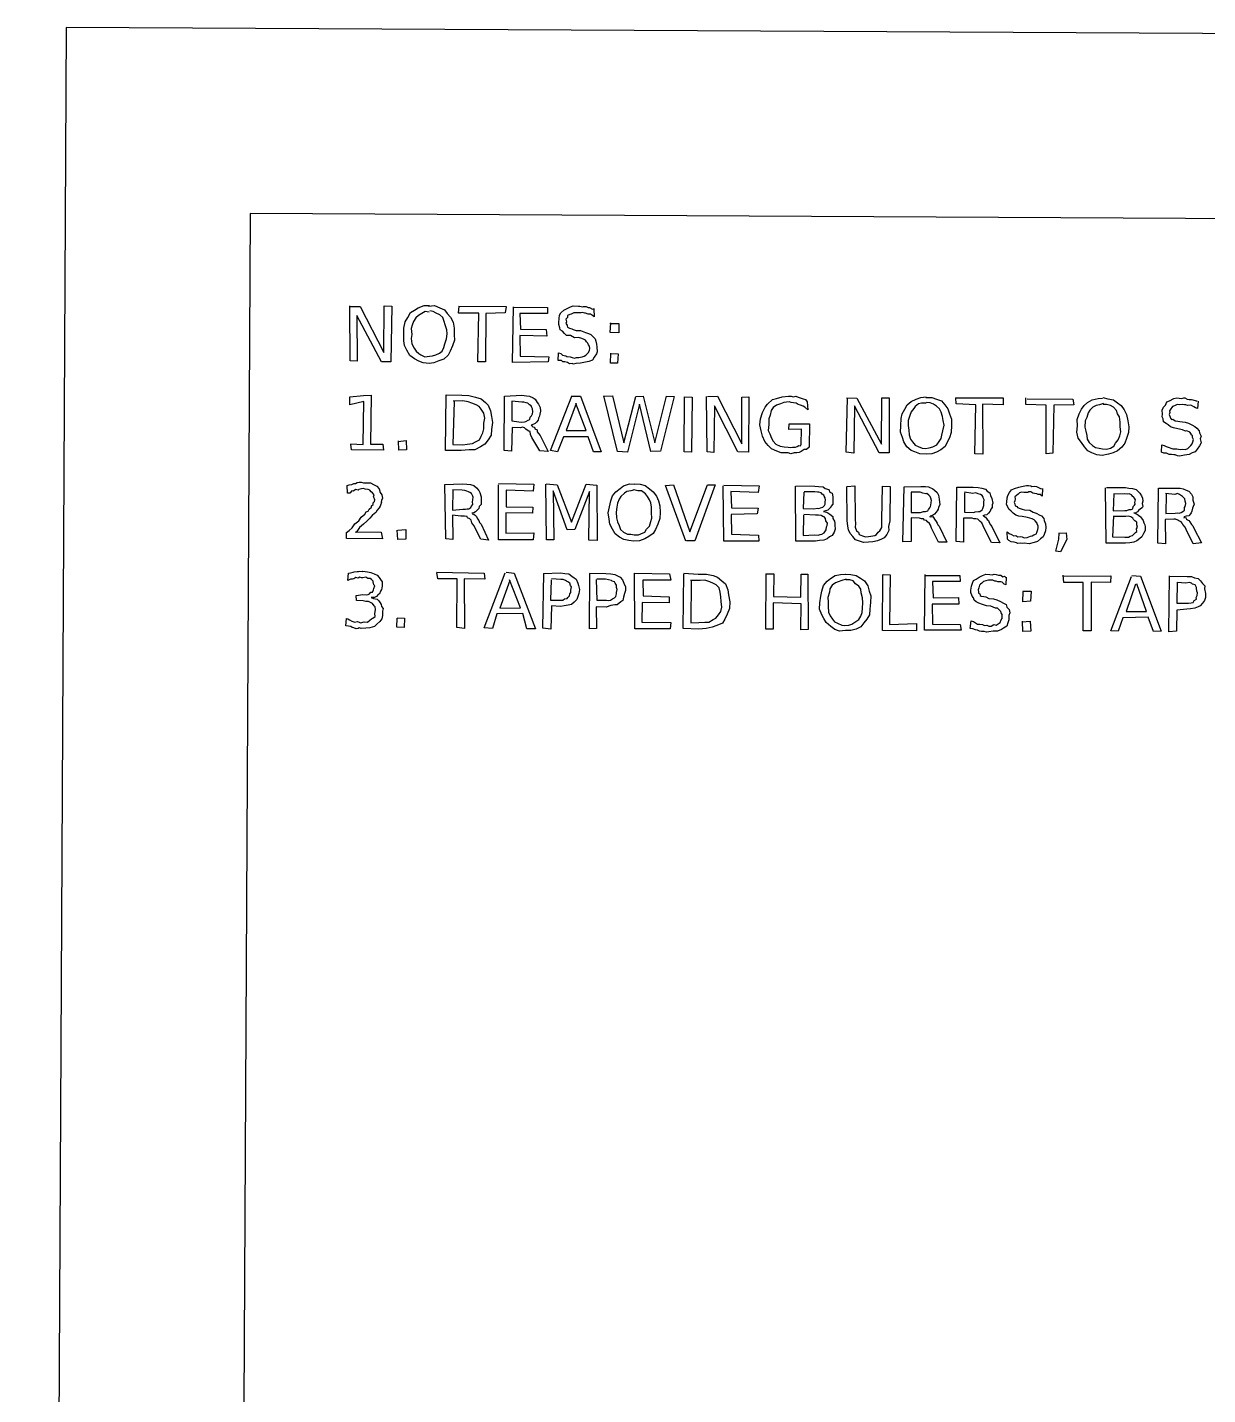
# Model space of a CAD drawing. Header units: millimetres. Extents: x -1 to 541, y -1 to 401.
# Drawn here: x -1.1 to 62.8, y 327.4 to 401.4 of the extents above; entities that cross this region are included whole.
import ezdxf

# ---------------------------------------------------------------- set-up
doc = ezdxf.new("R2010")
doc.units = ezdxf.units.MM

msp = doc.modelspace()

# ---------------------------------------------------------------- linework, layer by layer
for points in [[(-1.067, 1.459), (538.899, -1.434), (541.052, 398.576), (1.038, 401.442)], [(8.97, 11.378), (528.953, 8.648), (531, 388.581), (10.995, 391.372)]]:
    msp.add_lwpolyline(points, close=True)
for points in [[(16.395, 386.336), (16.959, 386.336), (18.234, 383.835), (18.25, 386.361), (18.666, 386.337), (18.616, 383.335), (18.1, 383.335), (16.768, 385.835), (16.785, 383.362), (16.408, 383.385), (16.391, 386.364)], [(20.658, 386.35), (20.972, 386.381), (21.271, 386.257), (21.517, 386.144), (21.67, 385.941), (21.837, 385.744), (21.98, 385.479), (22.049, 385.156), (22.036, 384.801), (22.055, 384.511), (21.944, 384.2), (21.821, 383.903), (21.71, 383.693), (21.48, 383.478), (21.215, 383.378), (20.937, 383.274), (20.684, 383.246), (20.355, 383.283), (20.129, 383.36), (19.899, 383.5), (19.639, 383.682), (19.486, 383.962), (19.357, 384.224), (19.314, 384.469), (19.317, 384.837), (19.31, 385.157), (19.394, 385.504), (19.534, 385.738), (19.671, 386), (19.892, 386.135), (20.089, 386.254), (20.415, 386.377), (20.708, 386.383)], [(20.687, 386.02), (20.478, 386.053), (20.293, 385.947), (20.108, 385.842), (19.971, 385.715), (19.84, 385.523), (19.771, 385.32), (19.719, 385.128), (19.744, 384.82), (19.707, 384.597), (19.749, 384.306), (19.883, 384.08), (19.988, 383.913), (20.129, 383.791), (20.245, 383.706), (20.451, 383.604), (20.704, 383.63), (20.871, 383.649), (21.043, 383.707), (21.246, 383.798), (21.385, 383.916), (21.484, 384.104), (21.539, 384.303), (21.627, 384.583), (21.659, 384.85), (21.643, 385.073), (21.546, 385.34), (21.508, 385.521), (21.42, 385.732), (21.269, 385.884), (21.065, 385.974), (20.904, 386.062), (20.717, 386.089)], [(22.279, 386.349), (24.86, 386.319), (24.803, 385.986), (23.756, 385.941), (23.736, 383.332), (23.322, 383.337), (23.372, 385.965), (22.279, 385.959), (22.316, 386.342)], [(25.253, 386.285), (27.093, 386.271), (27.1, 385.943), (25.6, 385.941), (25.642, 385.093), (27.023, 385.075), (27.06, 384.714), (25.597, 384.749), (25.621, 383.644), (27.162, 383.607), (27.129, 383.325), (25.197, 383.288), (25.256, 386.301)], [(29.599, 386.188), (29.623, 385.763), (29.54, 385.848), (29.418, 385.913), (29.297, 385.911), (29.155, 385.958), (29.111, 385.969), (28.993, 386.005), (28.92, 385.981), (28.808, 385.993), (28.631, 385.993), (28.518, 385.987), (28.371, 385.919), (28.305, 385.894), (28.185, 385.848), (28.173, 385.738), (28.09, 385.65), (28.117, 385.49), (28.085, 385.401), (28.158, 385.316), (28.158, 385.279), (28.183, 385.205), (28.286, 385.151), (28.416, 385.124), (28.491, 385.083), (28.647, 385.022), (28.888, 385.021), (29.149, 384.921), (29.316, 384.871), (29.446, 384.804), (29.572, 384.685), (29.678, 384.578), (29.705, 384.458), (29.748, 384.287), (29.762, 384.139), (29.782, 383.876), (29.745, 383.758), (29.621, 383.583), (29.525, 383.429), (29.327, 383.357), (29.146, 383.31), (28.881, 383.266), (28.625, 383.245), (28.503, 383.203), (28.422, 383.249), (28.29, 383.226), (28.185, 383.294), (28.034, 383.334), (27.929, 383.337), (27.849, 383.405), (27.666, 383.41), (27.696, 383.814), (27.812, 383.775), (27.902, 383.687), (28.081, 383.659), (28.15, 383.616), (28.317, 383.606), (28.439, 383.559), (28.55, 383.529), (28.663, 383.574), (28.789, 383.574), (28.979, 383.595), (29.079, 383.632), (29.177, 383.7), (29.236, 383.773), (29.3, 383.823), (29.37, 383.939), (29.396, 384.054), (29.375, 384.18), (29.316, 384.261), (29.279, 384.334), (29.212, 384.413), (29.154, 384.503), (29.088, 384.534), (28.961, 384.6), (28.772, 384.646), (28.556, 384.64), (28.349, 384.75), (28.123, 384.76), (28.012, 384.862), (27.904, 384.984), (27.78, 385.07), (27.757, 385.164), (27.703, 385.359), (27.707, 385.464), (27.734, 385.686), (27.741, 385.862), (27.821, 385.992), (27.981, 386.134), (28.155, 386.226), (28.339, 386.306), (28.485, 386.357), (28.775, 386.354), (28.841, 386.339), (28.992, 386.316), (29.039, 386.322), (29.186, 386.326), (29.303, 386.268), (29.362, 386.268), (29.524, 386.191), (29.642, 386.215)], [(30.478, 385.411), (30.966, 385.413), (30.963, 384.911), (30.488, 384.927), (30.526, 385.44)], [(30.506, 383.782), (30.918, 383.772), (30.888, 383.259), (30.501, 383.253), (30.527, 383.802)], [(16.438, 378.897), (17.112, 378.857), (17.153, 381.187), (16.387, 381.009), (16.401, 381.429), (17.125, 381.518), (17.553, 381.523), (17.52, 378.871), (18.18, 378.873), (18.211, 378.556), (16.488, 378.56), (16.446, 378.883)], [(21.614, 381.552), (22.458, 381.524), (22.844, 381.506), (23.199, 381.421), (23.512, 381.337), (23.734, 381.123), (23.882, 380.978), (24.01, 380.676), (24.065, 380.364), (24.12, 380.04), (24.056, 379.671), (24.043, 379.363), (23.881, 379.101), (23.694, 378.867), (23.471, 378.727), (23.169, 378.574), (22.854, 378.561), (22.419, 378.529), (21.582, 378.53), (21.607, 381.545)], [(26.215, 379.913), (26.256, 379.873), (26.309, 379.809), (26.388, 379.796), (26.418, 379.711), (26.533, 379.659), (26.532, 379.544), (26.607, 379.444), (26.699, 379.338), (27.125, 378.477), (26.683, 378.519), (26.241, 379.235), (26.171, 379.405), (26.156, 379.554), (26.093, 379.574), (25.996, 379.641), (25.931, 379.688), (25.848, 379.764), (25.735, 379.788), (25.634, 379.759), (25.189, 379.785), (25.148, 378.495), (24.75, 378.529), (24.761, 381.474), (25.698, 381.52), (25.955, 381.495), (26.119, 381.465), (26.322, 381.378), (26.435, 381.308), (26.534, 381.138), (26.607, 381.031), (26.69, 380.854), (26.723, 380.659), (26.678, 380.501), (26.664, 380.395), (26.616, 380.278), (26.588, 380.18), (26.502, 380.067), (26.434, 379.996), (26.268, 379.918), (26.205, 379.91)], [(28.372, 381.482), (28.891, 381.476), (30.009, 378.455), (29.583, 378.467), (29.298, 379.276), (27.963, 379.276), (27.637, 378.463), (27.258, 378.526), (28.407, 381.477)], [(30.159, 381.473), (30.613, 381.489), (31.229, 378.942), (31.875, 381.455), (32.283, 381.465), (32.909, 378.943), (33.54, 381.473), (33.96, 381.454), (33.21, 378.487), (32.686, 378.483), (32.084, 381.045), (31.433, 378.448), (30.886, 378.473), (30.143, 381.491)], [(34.508, 381.443), (34.934, 381.425), (34.888, 378.447), (34.491, 378.452), (34.518, 381.431)], [(35.753, 381.462), (36.299, 381.468), (37.616, 378.896), (37.624, 381.418), (37.997, 381.435), (37.975, 378.433), (37.409, 378.452), (36.134, 380.953), (36.101, 378.425), (35.735, 378.466), (35.706, 381.461)], [(40.826, 378.848), (40.849, 379.688), (40.16, 379.664), (40.173, 379.971), (41.279, 379.975), (41.271, 378.716), (41.117, 378.59), (40.985, 378.585), (40.837, 378.477), (40.729, 378.416), (40.589, 378.399), (40.453, 378.413), (40.262, 378.347), (40.126, 378.398), (39.749, 378.408), (39.509, 378.499), (39.226, 378.622), (39.038, 378.801), (38.858, 379.025), (38.737, 379.31), (38.655, 379.595), (38.596, 379.921), (38.631, 380.254), (38.729, 380.581), (38.878, 380.884), (39.012, 381.044), (39.279, 381.285), (39.499, 381.355), (39.797, 381.435), (40.148, 381.471), (40.283, 381.474), (40.405, 381.444), (40.533, 381.466), (40.664, 381.411), (40.783, 381.377), (40.932, 381.328), (41.056, 381.286), (41.154, 381.166), (41.184, 380.742), (41.023, 380.869), (40.944, 380.936), (40.8, 380.987), (40.673, 381.018), (40.551, 381.09), (40.415, 381.12), (40.29, 381.127), (40.175, 381.158), (39.887, 381.132), (39.71, 381.052), (39.487, 380.993), (39.306, 380.854), (39.211, 380.704), (39.148, 380.448), (39.083, 380.241), (39.077, 379.948), (39.043, 379.619), (39.126, 379.425), (39.22, 379.197), (39.308, 379.034), (39.453, 378.877), (39.7, 378.766), (39.912, 378.737), (40.131, 378.706), (40.225, 378.702), (40.368, 378.707), (40.462, 378.717), (40.518, 378.714), (40.612, 378.754), (40.701, 378.802), (40.793, 378.786), (40.828, 378.866)], [(43.278, 381.388), (43.85, 381.372), (45.17, 378.879), (45.206, 381.389), (45.587, 381.386), (45.586, 378.399), (45.045, 378.402), (43.719, 380.941), (43.678, 378.391), (43.263, 378.442), (43.333, 381.389)], [(47.572, 381.409), (47.898, 381.404), (48.163, 381.318), (48.434, 381.223), (48.611, 380.995), (48.771, 380.781), (48.859, 380.519), (48.971, 380.234), (48.974, 379.89), (48.942, 379.509), (48.852, 379.221), (48.728, 378.988), (48.628, 378.739), (48.386, 378.57), (48.149, 378.442), (47.904, 378.342), (47.613, 378.334), (47.259, 378.349), (46.992, 378.464), (46.793, 378.535), (46.551, 378.733), (46.388, 378.995), (46.309, 379.229), (46.214, 379.529), (46.225, 379.866), (46.238, 380.261), (46.299, 380.521), (46.443, 380.774), (46.575, 381.006), (46.779, 381.187), (47.063, 381.306), (47.307, 381.398), (47.596, 381.433)], [(49.193, 381.389), (51.772, 381.379), (51.76, 380.999), (50.64, 381.047), (50.659, 378.337), (50.239, 378.352), (50.29, 381.008), (49.224, 381.066), (49.197, 381.385)], [(53.058, 381.328), (55.542, 381.311), (55.592, 381.001), (54.506, 380.993), (54.45, 378.38), (54.103, 378.354), (54.096, 380.984), (52.989, 381.013), (53, 381.381)], [(57.165, 381.401), (57.439, 381.336), (57.738, 381.277), (57.95, 381.12), (58.163, 380.965), (58.317, 380.736), (58.447, 380.48), (58.508, 380.145), (58.57, 379.805), (58.556, 379.501), (58.448, 379.174), (58.361, 378.936), (58.197, 378.714), (57.951, 378.51), (57.728, 378.408), (57.462, 378.333), (57.135, 378.255), (56.832, 378.294), (56.56, 378.409), (56.348, 378.521), (56.166, 378.734), (56.009, 378.957), (55.833, 379.201), (55.761, 379.517), (55.79, 379.866), (55.767, 380.208), (55.885, 380.51), (56.011, 380.776), (56.147, 380.961), (56.333, 381.125), (56.577, 381.278), (56.902, 381.345), (57.148, 381.359)], [(62.319, 381.207), (62.284, 380.814), (62.175, 380.84), (62.095, 380.889), (61.971, 380.959), (61.884, 380.987), (61.74, 380.976), (61.656, 380.998), (61.587, 381.004), (61.483, 381.027), (61.338, 381.002), (61.192, 381.026), (61.045, 380.956), (60.928, 380.92), (60.901, 380.855), (60.849, 380.786), (60.772, 380.678), (60.79, 380.582), (60.745, 380.475), (60.814, 380.342), (60.833, 380.289), (60.881, 380.216), (60.956, 380.23), (61.083, 380.146), (61.218, 380.118), (61.34, 380.107), (61.617, 380.058), (61.806, 380.01), (61.975, 379.926), (62.144, 379.832), (62.251, 379.745), (62.373, 379.59), (62.4, 379.492), (62.478, 379.303), (62.438, 379.166), (62.478, 378.947), (62.399, 378.777), (62.269, 378.61), (62.16, 378.454), (61.996, 378.4), (61.829, 378.313), (61.589, 378.27), (61.313, 378.226), (61.199, 378.241), (61.078, 378.292), (60.998, 378.296), (60.884, 378.314), (60.756, 378.32), (60.605, 378.379), (60.462, 378.386), (60.34, 378.447), (60.355, 378.837), (60.483, 378.811), (60.6, 378.756), (60.76, 378.685), (60.845, 378.652), (60.954, 378.623), (61.117, 378.618), (61.17, 378.624), (61.35, 378.594), (61.467, 378.606), (61.634, 378.585), (61.761, 378.639), (61.825, 378.688), (61.92, 378.809), (62.004, 378.887), (62.036, 378.995), (62.063, 379.126), (62.019, 379.23), (62.021, 379.335), (61.94, 379.375), (61.945, 379.432), (61.864, 379.532), (61.712, 379.588), (61.638, 379.582), (61.483, 379.652), (61.217, 379.699), (60.986, 379.752), (60.828, 379.807), (60.705, 379.923), (60.595, 379.993), (60.456, 380.084), (60.433, 380.237), (60.379, 380.361), (60.39, 380.504), (60.37, 380.722), (60.452, 380.882), (60.554, 380.985), (60.628, 381.175), (60.774, 381.226), (61.014, 381.342), (61.163, 381.374), (61.418, 381.352), (61.546, 381.391), (61.607, 381.381), (61.726, 381.316), (61.843, 381.298), (61.961, 381.295), (62.04, 381.282), (62.207, 381.214), (62.273, 381.214)], [(22.034, 381.193), (21.966, 378.853), (22.504, 378.836), (22.743, 378.882), (23.039, 378.903), (23.2, 379.001), (23.418, 379.106), (23.51, 379.305), (23.592, 379.484), (23.644, 379.704), (23.656, 380.015), (23.705, 380.29), (23.652, 380.545), (23.508, 380.771), (23.394, 380.905), (23.225, 380.996), (23.006, 381.099), (22.803, 381.169), (22.507, 381.218), (21.995, 381.201)], [(25.173, 381.198), (25.156, 380.129), (25.675, 380.071), (25.843, 380.085), (25.915, 380.11), (26.056, 380.178), (26.145, 380.209), (26.163, 380.337), (26.223, 380.412), (26.287, 380.522), (26.299, 380.632), (26.286, 380.79), (26.254, 380.854), (26.218, 380.944), (26.115, 381.004), (26.032, 381.094), (25.94, 381.114), (25.816, 381.155), (25.703, 381.157), (25.166, 381.205)], [(28.655, 381.072), (28.104, 379.608), (29.19, 379.617), (28.625, 381.083)], [(47.592, 381.096), (47.353, 381.1), (47.191, 381.057), (47.008, 380.919), (46.927, 380.808), (46.784, 380.618), (46.708, 380.421), (46.63, 380.164), (46.63, 379.883), (46.657, 379.635), (46.682, 379.379), (46.751, 379.144), (46.865, 378.999), (47.002, 378.825), (47.172, 378.747), (47.388, 378.665), (47.555, 378.636), (47.768, 378.674), (47.957, 378.73), (48.178, 378.847), (48.299, 379.012), (48.412, 379.181), (48.45, 379.365), (48.508, 379.596), (48.574, 379.903), (48.521, 380.164), (48.49, 380.377), (48.415, 380.613), (48.321, 380.788), (48.157, 380.939), (47.995, 381.036), (47.811, 381.111), (47.616, 381.138)], [(57.195, 381.072), (56.976, 381.007), (56.807, 380.973), (56.614, 380.883), (56.467, 380.715), (56.369, 380.573), (56.3, 380.325), (56.21, 380.137), (56.186, 379.803), (56.242, 379.573), (56.294, 379.347), (56.319, 379.15), (56.427, 378.959), (56.608, 378.794), (56.767, 378.699), (56.964, 378.655), (57.15, 378.622), (57.368, 378.606), (57.575, 378.663), (57.752, 378.757), (57.848, 378.928), (57.987, 379.1), (58.086, 379.331), (58.129, 379.544), (58.104, 379.806), (58.094, 380.063), (58.056, 380.353), (57.964, 380.517), (57.899, 380.703), (57.733, 380.869), (57.576, 380.961), (57.369, 381.028), (57.173, 381.026)], [(19.013, 379.027), (19.447, 379.064), (19.453, 378.57), (19.038, 378.542), (19.03, 379.061)], [(16.689, 374.124), (18.098, 374.108), (18.161, 373.751), (16.219, 373.772), (16.22, 374.094), (16.364, 374.204), (16.523, 374.342), (16.666, 374.559), (16.883, 374.73), (17.005, 374.913), (17.2, 375.092), (17.285, 375.206), (17.39, 375.25), (17.442, 375.35), (17.561, 375.47), (17.56, 375.531), (17.651, 375.603), (17.649, 375.694), (17.725, 375.777), (17.745, 375.859), (17.725, 375.91), (17.676, 376.028), (17.708, 376.128), (17.619, 376.238), (17.552, 376.29), (17.473, 376.381), (17.38, 376.42), (17.225, 376.431), (17.132, 376.473), (17.028, 376.459), (16.886, 376.421), (16.839, 376.391), (16.706, 376.415), (16.595, 376.329), (16.495, 376.34), (16.39, 376.23), (16.271, 376.228), (16.241, 376.63), (16.357, 376.681), (16.51, 376.683), (16.611, 376.74), (16.7, 376.745), (16.788, 376.791), (16.897, 376.813), (17.002, 376.824), (17.134, 376.783), (17.36, 376.789), (17.51, 376.775), (17.668, 376.682), (17.859, 376.594), (17.987, 376.457), (18.029, 376.266), (18.124, 376.13), (18.155, 375.949), (18.107, 375.827), (18.097, 375.729), (18.103, 375.709), (18.053, 375.569), (18.031, 375.52), (17.977, 375.425), (17.861, 375.277), (17.818, 375.196), (17.786, 375.159), (17.721, 375.115), (17.6, 375.02), (17.483, 374.874), (17.308, 374.714), (17.136, 374.542), (16.923, 374.356), (16.735, 374.097)], [(23.013, 375.102), (23.033, 375.106), (23.107, 375.076), (23.192, 375.014), (23.258, 374.951), (23.303, 374.836), (23.382, 374.736), (23.417, 374.636), (23.512, 374.551), (23.905, 373.685), (23.491, 373.726), (23.101, 374.478), (23, 374.623), (22.964, 374.751), (22.89, 374.823), (22.763, 374.884), (22.74, 374.951), (22.61, 374.975), (22.523, 374.98), (22.398, 374.968), (21.953, 375.024), (21.965, 373.716), (21.594, 373.752), (21.545, 376.694), (22.481, 376.735), (22.737, 376.702), (22.918, 376.69), (23.115, 376.628), (23.254, 376.502), (23.385, 376.363), (23.433, 376.257), (23.499, 376.019), (23.502, 375.859), (23.5, 375.721), (23.507, 375.614), (23.404, 375.499), (23.372, 375.391), (23.305, 375.311), (23.202, 375.214), (23.113, 375.149), (22.997, 375.135)], [(21.963, 376.419), (21.958, 375.299), (22.506, 375.346), (22.648, 375.359), (22.744, 375.378), (22.833, 375.367), (22.946, 375.443), (22.962, 375.507), (23.046, 375.607), (23.038, 375.745), (23.053, 375.853), (23.065, 376), (23.055, 376.051), (22.974, 376.207), (22.898, 376.257), (22.819, 376.289), (22.736, 376.336), (22.614, 376.368), (22.467, 376.392), (21.977, 376.398)], [(24.436, 376.743), (26.352, 376.706), (26.313, 376.335), (24.849, 376.382), (24.864, 375.484), (26.298, 375.465), (26.281, 375.143), (24.838, 375.16), (24.842, 374.057), (26.364, 374.07), (26.326, 373.693), (24.451, 373.697), (24.441, 376.68)], [(27.029, 376.728), (27.627, 376.665), (28.399, 374.648), (29.193, 376.708), (29.774, 376.649), (29.792, 373.659), (29.338, 373.677), (29.373, 376.311), (28.583, 374.259), (28.161, 374.241), (27.398, 376.354), (27.445, 373.701), (27.035, 373.701), (27.005, 376.714)], [(31.8, 376.727), (32.109, 376.716), (32.386, 376.628), (32.621, 376.463), (32.811, 376.291), (32.992, 376.059), (33.102, 375.805), (33.181, 375.532), (33.19, 375.177), (33.185, 374.85), (33.075, 374.544), (32.949, 374.251), (32.825, 374.034), (32.579, 373.867), (32.369, 373.745), (32.075, 373.637), (31.774, 373.626), (31.494, 373.656), (31.223, 373.704), (30.993, 373.843), (30.763, 374.016), (30.622, 374.27), (30.468, 374.55), (30.432, 374.809), (30.373, 375.16), (30.448, 375.479), (30.532, 375.813), (30.608, 376.076), (30.802, 376.296), (31.027, 376.48), (31.203, 376.615), (31.528, 376.73), (31.811, 376.716)], [(31.802, 376.41), (31.61, 376.352), (31.392, 376.304), (31.265, 376.213), (31.069, 376.043), (30.975, 375.895), (30.885, 375.677), (30.853, 375.462), (30.82, 375.187), (30.836, 374.887), (30.884, 374.678), (30.98, 374.466), (31.056, 374.258), (31.212, 374.111), (31.426, 373.996), (31.602, 373.997), (31.794, 373.965), (32.02, 373.957), (32.151, 374.013), (32.358, 374.111), (32.461, 374.277), (32.622, 374.432), (32.689, 374.685), (32.744, 374.86), (32.722, 375.158), (32.723, 375.456), (32.685, 375.689), (32.621, 375.863), (32.512, 376.044), (32.394, 376.19), (32.188, 376.343), (31.991, 376.342), (31.775, 376.404)], [(34.579, 373.631), (33.482, 376.643), (33.911, 376.672), (34.81, 374.133), (35.755, 376.67), (36.177, 376.676), (35.073, 373.645), (34.613, 373.635)], [(36.645, 376.652), (38.557, 376.614), (38.507, 376.263), (37.028, 376.31), (37.055, 375.419), (38.495, 375.409), (38.45, 375.097), (37.034, 375.058), (37.053, 373.999), (38.528, 373.949), (38.529, 373.615), (36.648, 373.623), (36.608, 376.626)], [(40.541, 376.61), (41.573, 376.596), (41.774, 376.586), (42.017, 376.561), (42.136, 376.482), (42.329, 376.418), (42.379, 376.282), (42.501, 376.221), (42.538, 376.025), (42.535, 375.839), (42.545, 375.754), (42.543, 375.62), (42.442, 375.498), (42.431, 375.462), (42.368, 375.382), (42.27, 375.295), (42.149, 375.272), (42.044, 375.222), (42.196, 375.199), (42.277, 375.152), (42.389, 375.081), (42.535, 374.961), (42.553, 374.848), (42.637, 374.713), (42.648, 374.586), (42.652, 374.486), (42.67, 374.278), (42.62, 374.114), (42.511, 373.928), (42.361, 373.863), (42.243, 373.747), (42.048, 373.676), (41.831, 373.659), (41.605, 373.618), (40.541, 373.617), (40.516, 376.608)], [(40.967, 376.271), (40.934, 375.386), (41.523, 375.37), (41.714, 375.4), (41.783, 375.388), (41.881, 375.427), (41.999, 375.467), (42.086, 375.55), (42.133, 375.631), (42.122, 375.757), (42.148, 375.85), (42.123, 375.961), (42.078, 376.061), (42.05, 376.121), (41.973, 376.173), (41.909, 376.246), (41.779, 376.28), (41.715, 376.272), (41.571, 376.292), (40.985, 376.287)], [(43.317, 376.59), (43.735, 376.625), (43.756, 374.806), (43.765, 374.563), (43.754, 374.375), (43.832, 374.19), (43.926, 374.112), (43.962, 373.976), (44.152, 373.903), (44.309, 373.861), (44.474, 373.877), (44.609, 373.888), (44.815, 373.924), (44.905, 373.992), (45.003, 374.114), (45.09, 374.178), (45.189, 374.367), (45.197, 374.519), (45.2, 374.775), (45.226, 376.597), (45.648, 376.576), (45.626, 374.731), (45.563, 374.423), (45.571, 374.201), (45.468, 373.98), (45.324, 373.807), (45.174, 373.731), (44.959, 373.632), (44.711, 373.595), (44.472, 373.562), (44.199, 373.543), (43.987, 373.623), (43.771, 373.696), (43.628, 373.877), (43.484, 374.036), (43.387, 374.24), (43.351, 374.434), (43.328, 374.742), (43.305, 376.576)], [(47.778, 374.961), (47.854, 374.935), (47.954, 374.953), (47.995, 374.903), (48.051, 374.816), (48.134, 374.692), (48.189, 374.603), (48.233, 374.507), (48.309, 374.427), (48.718, 373.566), (48.264, 373.571), (47.879, 374.32), (47.827, 374.483), (47.77, 374.582), (47.665, 374.676), (47.621, 374.749), (47.515, 374.766), (47.456, 374.828), (47.336, 374.83), (47.245, 374.872), (46.78, 374.885), (46.79, 373.609), (46.338, 373.578), (46.402, 376.569), (47.31, 376.586), (47.568, 376.584), (47.718, 376.562), (47.951, 376.459), (48.049, 376.375), (48.198, 376.263), (48.27, 376.12), (48.301, 375.901), (48.325, 375.739), (48.332, 375.6), (48.265, 375.45), (48.245, 375.349), (48.192, 375.271), (48.133, 375.198), (48.043, 375.076), (47.943, 375.006), (47.816, 374.977)], [(46.788, 376.276), (46.784, 375.166), (47.299, 375.178), (47.46, 375.222), (47.555, 375.23), (47.682, 375.268), (47.732, 375.342), (47.795, 375.427), (47.836, 375.506), (47.852, 375.564), (47.87, 375.721), (47.883, 375.83), (47.854, 375.953), (47.82, 376.041), (47.735, 376.12), (47.642, 376.208), (47.583, 376.187), (47.424, 376.217), (47.273, 376.283), (46.794, 376.279)], [(50.683, 375.003), (50.717, 374.978), (50.814, 374.917), (50.863, 374.853), (50.901, 374.798), (50.978, 374.74), (51.004, 374.634), (51.079, 374.514), (51.156, 374.412), (51.582, 373.534), (51.137, 373.554), (50.723, 374.368), (50.678, 374.447), (50.603, 374.615), (50.522, 374.693), (50.442, 374.762), (50.386, 374.81), (50.286, 374.831), (50.173, 374.826), (50.08, 374.873), (49.622, 374.867), (49.612, 373.562), (49.223, 373.597), (49.257, 376.547), (50.146, 376.547), (50.415, 376.524), (50.615, 376.5), (50.805, 376.431), (50.902, 376.332), (51.045, 376.243), (51.082, 376.093), (51.152, 375.94), (51.202, 375.688), (51.171, 375.598), (51.172, 375.446), (51.094, 375.35), (51.071, 375.239), (50.98, 375.132), (50.888, 375.045), (50.763, 375.034), (50.674, 374.988)], [(49.678, 376.234), (49.667, 375.191), (50.18, 375.177), (50.256, 375.208), (50.427, 375.226), (50.495, 375.237), (50.622, 375.323), (50.657, 375.39), (50.7, 375.507), (50.725, 375.547), (50.716, 375.725), (50.734, 375.864), (50.708, 375.938), (50.68, 376.002), (50.623, 376.099), (50.537, 376.144), (50.409, 376.181), (50.291, 376.236), (50.126, 376.208), (49.664, 376.268)], [(53.9, 376.472), (53.881, 376.059), (53.762, 376.143), (53.657, 376.156), (53.598, 376.189), (53.455, 376.204), (53.364, 376.218), (53.258, 376.295), (53.155, 376.291), (53.098, 376.251), (52.891, 376.261), (52.752, 376.271), (52.643, 376.245), (52.584, 376.174), (52.489, 376.087), (52.389, 376.029), (52.416, 375.909), (52.403, 375.808), (52.36, 375.708), (52.406, 375.642), (52.42, 375.529), (52.521, 375.508), (52.551, 375.447), (52.682, 375.397), (52.789, 375.349), (52.929, 375.313), (53.219, 375.303), (53.386, 375.195), (53.56, 375.138), (53.744, 375.035), (53.844, 374.997), (53.976, 374.849), (53.986, 374.741), (54.064, 374.565), (54.073, 374.355), (54.062, 374.19), (53.985, 373.981), (53.927, 373.862), (53.782, 373.746), (53.631, 373.613), (53.436, 373.553), (53.173, 373.478), (52.912, 373.523), (52.819, 373.502), (52.678, 373.521), (52.56, 373.501), (52.497, 373.527), (52.361, 373.567), (52.193, 373.58), (52.071, 373.654), (51.994, 373.723), (51.99, 374.12), (52.085, 374.044), (52.224, 373.989), (52.347, 373.917), (52.45, 373.935), (52.562, 373.855), (52.686, 373.877), (52.786, 373.856), (52.898, 373.806), (53.073, 373.817), (53.246, 373.894), (53.335, 373.914), (53.422, 373.963), (53.565, 374.025), (53.582, 374.1), (53.644, 374.253), (53.666, 374.346), (53.653, 374.429), (53.605, 374.567), (53.602, 374.598), (53.498, 374.729), (53.436, 374.786), (53.341, 374.828), (53.208, 374.876), (53.088, 374.898), (52.788, 374.96), (52.617, 374.98), (52.455, 375.039), (52.31, 375.133), (52.195, 375.252), (52.074, 375.362), (52.033, 375.425), (51.948, 375.618), (51.965, 375.734), (51.991, 375.975), (52.016, 376.088), (52.106, 376.256), (52.222, 376.4), (52.388, 376.465), (52.617, 376.54), (52.761, 376.585), (53.037, 376.64), (53.135, 376.633), (53.258, 376.618), (53.324, 376.576), (53.474, 376.596), (53.563, 376.579), (53.679, 376.535), (53.78, 376.467), (53.886, 376.459)], [(57.357, 376.537), (58.397, 376.525), (58.576, 376.493), (58.768, 376.477), (58.97, 376.412), (59.077, 376.306), (59.164, 376.225), (59.26, 376.083), (59.311, 375.953), (59.324, 375.788), (59.293, 375.659), (59.323, 375.504), (59.286, 375.421), (59.203, 375.364), (59.102, 375.277), (59.038, 375.215), (58.918, 375.142), (58.833, 375.153), (58.984, 375.104), (59.086, 375.023), (59.202, 374.939), (59.261, 374.874), (59.343, 374.746), (59.389, 374.617), (59.442, 374.514), (59.462, 374.398), (59.458, 374.204), (59.37, 374.03), (59.274, 373.854), (59.164, 373.766), (59.003, 373.645), (58.839, 373.567), (58.625, 373.535), (58.395, 373.518), (57.334, 373.507), (57.305, 376.511)], [(57.761, 376.195), (57.727, 375.265), (58.359, 375.286), (58.47, 375.276), (58.596, 375.331), (58.693, 375.342), (58.783, 375.372), (58.812, 375.492), (58.877, 375.567), (58.913, 375.622), (58.891, 375.717), (58.939, 375.861), (58.878, 375.952), (58.83, 376.015), (58.79, 376.049), (58.723, 376.124), (58.587, 376.193), (58.487, 376.161), (58.329, 376.186), (57.763, 376.165)], [(61.549, 374.889), (61.641, 374.913), (61.686, 374.814), (61.751, 374.786), (61.813, 374.746), (61.875, 374.663), (61.972, 374.532), (62.031, 374.456), (62.095, 374.326), (62.497, 373.528), (62.05, 373.478), (61.667, 374.254), (61.615, 374.388), (61.495, 374.528), (61.458, 374.603), (61.403, 374.663), (61.277, 374.724), (61.215, 374.759), (61.089, 374.811), (61.007, 374.813), (60.534, 374.796), (60.563, 373.484), (60.146, 373.51), (60.18, 376.498), (61.077, 376.483), (61.343, 376.486), (61.508, 376.453), (61.683, 376.375), (61.825, 376.33), (61.957, 376.172), (62.044, 376.021), (62.041, 375.847), (62.103, 375.629), (62.051, 375.502), (62.021, 375.41), (61.977, 375.254), (61.943, 375.164), (61.903, 375.101), (61.818, 374.985), (61.667, 374.97), (61.55, 374.946)], [(60.586, 376.172), (60.565, 375.117), (61.078, 375.13), (61.216, 375.156), (61.298, 375.134), (61.408, 375.174), (61.497, 375.224), (61.592, 375.309), (61.589, 375.448), (61.621, 375.497), (61.661, 375.655), (61.629, 375.783), (61.61, 375.907), (61.561, 375.945), (61.478, 376.04), (61.423, 376.076), (61.315, 376.146), (61.2, 376.204), (61.054, 376.153), (60.548, 376.198)], [(40.956, 375.039), (40.939, 373.938), (41.559, 373.963), (41.75, 373.955), (41.859, 373.991), (41.955, 374.007), (42.07, 374.069), (42.115, 374.134), (42.181, 374.237), (42.201, 374.399), (42.235, 374.478), (42.253, 374.597), (42.174, 374.728), (42.139, 374.847), (42.083, 374.933), (41.994, 374.965), (41.904, 375.007), (41.763, 375.032), (41.613, 375.029), (40.978, 375.064)], [(57.736, 374.998), (57.69, 373.86), (58.355, 373.841), (58.559, 373.841), (58.647, 373.898), (58.775, 373.924), (58.84, 374.01), (58.927, 374.097), (59.002, 374.143), (58.978, 374.283), (59.038, 374.385), (58.996, 374.508), (59.005, 374.652), (58.902, 374.721), (58.829, 374.795), (58.782, 374.875), (58.679, 374.944), (58.552, 374.967), (58.404, 374.958), (57.724, 374.965)], [(18.997, 374.221), (19.418, 374.26), (19.425, 373.738), (18.991, 373.704), (18.961, 374.218)], [(54.769, 374.054), (55.182, 374.069), (55.216, 373.719), (54.865, 373.044), (54.609, 373.075), (54.776, 373.723), (54.792, 374.05)], [(17.542, 370.574), (17.678, 370.511), (17.866, 370.486), (17.959, 370.398), (18.029, 370.284), (18.098, 370.194), (18.115, 370.082), (18.204, 369.985), (18.159, 369.828), (18.157, 369.606), (18.122, 369.423), (18.015, 369.274), (17.853, 369.136), (17.726, 369.004), (17.476, 368.935), (17.261, 368.908), (17.005, 368.897), (16.906, 368.921), (16.838, 368.891), (16.739, 368.879), (16.601, 368.938), (16.511, 368.947), (16.442, 369.005), (16.319, 369.012), (16.185, 369.03), (16.205, 369.432), (16.285, 369.411), (16.378, 369.364), (16.499, 369.292), (16.604, 369.259), (16.655, 369.237), (16.803, 369.277), (16.893, 369.242), (16.966, 369.201), (17.176, 369.259), (17.344, 369.238), (17.482, 369.345), (17.567, 369.413), (17.641, 369.448), (17.768, 369.544), (17.748, 369.714), (17.771, 369.801), (17.784, 369.921), (17.763, 370.07), (17.712, 370.124), (17.624, 370.256), (17.517, 370.31), (17.4, 370.349), (17.253, 370.364), (17.11, 370.393), (16.747, 370.414), (16.744, 370.687), (17.099, 370.74), (17.274, 370.709), (17.39, 370.736), (17.459, 370.766), (17.536, 370.852), (17.612, 370.87), (17.681, 370.98), (17.693, 371.065), (17.75, 371.203), (17.684, 371.267), (17.66, 371.416), (17.663, 371.449), (17.568, 371.549), (17.488, 371.601), (17.359, 371.598), (17.252, 371.673), (17.099, 371.644), (17.033, 371.646), (16.928, 371.674), (16.847, 371.613), (16.72, 371.659), (16.618, 371.585), (16.532, 371.568), (16.425, 371.557), (16.29, 371.488), (16.329, 371.898), (16.425, 371.906), (16.574, 371.94), (16.621, 371.97), (16.782, 371.973), (16.856, 371.981), (16.929, 372.007), (17.072, 371.971), (17.098, 371.994), (17.355, 371.964), (17.527, 371.925), (17.713, 371.852), (17.874, 371.79), (17.99, 371.652), (18.046, 371.547), (18.14, 371.424), (18.147, 371.204), (18.118, 371.082), (18.099, 370.997), (18.054, 370.92), (17.999, 370.776), (17.92, 370.742), (17.832, 370.62), (17.722, 370.573), (17.542, 370.58)], [(21.105, 371.948), (23.666, 371.885), (23.702, 371.556), (22.58, 371.589), (22.608, 368.885), (22.185, 368.944), (22.209, 371.581), (21.156, 371.577), (21.11, 371.919)], [(24.858, 371.937), (25.294, 371.894), (26.44, 368.872), (25.983, 368.868), (25.761, 369.699), (24.356, 369.679), (24.123, 368.9), (23.67, 368.937), (24.809, 371.911)], [(26.873, 371.877), (27.8, 371.9), (28.029, 371.879), (28.256, 371.861), (28.416, 371.732), (28.538, 371.635), (28.646, 371.558), (28.738, 371.353), (28.782, 371.214), (28.835, 371.004), (28.792, 370.797), (28.742, 370.63), (28.691, 370.47), (28.542, 370.321), (28.401, 370.196), (28.22, 370.151), (27.991, 370.129), (27.803, 370.082), (27.306, 370.118), (27.277, 368.861), (26.837, 368.913), (26.905, 371.878)], [(29.374, 371.89), (30.252, 371.863), (30.524, 371.856), (30.748, 371.822), (30.917, 371.731), (31.03, 371.674), (31.165, 371.522), (31.237, 371.356), (31.31, 371.153), (31.319, 370.951), (31.264, 370.784), (31.21, 370.587), (31.175, 370.418), (31.063, 370.337), (30.874, 370.177), (30.743, 370.169), (30.516, 370.132), (30.267, 370.052), (29.732, 370.071), (29.751, 368.888), (29.374, 368.874), (29.381, 371.874)], [(31.809, 371.894), (33.706, 371.855), (33.765, 371.517), (32.257, 371.513), (32.276, 370.659), (33.688, 370.6), (33.685, 370.281), (32.227, 370.295), (32.2, 369.235), (33.764, 369.213), (33.732, 368.874), (31.826, 368.879), (31.81, 371.884)], [(34.475, 371.886), (35.248, 371.839), (35.702, 371.83), (36.066, 371.767), (36.304, 371.672), (36.539, 371.477), (36.739, 371.305), (36.851, 370.991), (36.898, 370.71), (36.97, 370.34), (36.955, 369.972), (36.815, 369.67), (36.701, 369.393), (36.572, 369.177), (36.271, 369.049), (36.004, 368.957), (35.688, 368.885), (35.285, 368.856), (34.447, 368.89), (34.468, 371.847)], [(38.924, 371.855), (39.348, 371.852), (39.329, 370.618), (40.805, 370.589), (40.834, 371.832), (41.195, 371.827), (41.204, 368.833), (40.813, 368.815), (40.822, 370.231), (39.317, 370.287), (39.308, 368.849), (38.916, 368.857), (38.935, 371.848)], [(43.248, 371.833), (43.525, 371.811), (43.813, 371.762), (44.04, 371.619), (44.264, 371.469), (44.434, 371.205), (44.513, 370.919), (44.598, 370.669), (44.583, 370.306), (44.551, 369.942), (44.538, 369.634), (44.382, 369.396), (44.229, 369.2), (44.053, 368.979), (43.808, 368.862), (43.513, 368.778), (43.224, 368.78), (42.91, 368.745), (42.656, 368.847), (42.442, 369.01), (42.188, 369.21), (42.056, 369.438), (41.954, 369.641), (41.826, 369.942), (41.842, 370.291), (41.889, 370.644), (41.947, 370.922), (42.04, 371.226), (42.231, 371.459), (42.416, 371.603), (42.667, 371.765), (42.964, 371.813), (43.222, 371.838)], [(45.278, 371.82), (45.649, 371.792), (45.616, 369.106), (47.074, 369.165), (47.082, 368.762), (45.241, 368.782), (45.244, 371.814)], [(47.561, 371.767), (49.427, 371.764), (49.441, 371.431), (47.949, 371.446), (47.972, 370.55), (49.339, 370.581), (49.364, 370.211), (47.931, 370.205), (47.945, 369.121), (49.444, 369.102), (49.494, 368.799), (47.502, 368.807), (47.539, 371.821)], [(51.933, 371.676), (51.914, 371.266), (51.818, 371.295), (51.715, 371.398), (51.637, 371.419), (51.485, 371.417), (51.396, 371.454), (51.314, 371.463), (51.209, 371.509), (51.128, 371.517), (50.969, 371.505), (50.836, 371.467), (50.707, 371.447), (50.605, 371.344), (50.536, 371.3), (50.493, 371.243), (50.445, 371.093), (50.421, 370.988), (50.429, 370.885), (50.435, 370.814), (50.495, 370.774), (50.524, 370.685), (50.573, 370.651), (50.713, 370.621), (50.824, 370.603), (50.994, 370.525), (51.238, 370.496), (51.415, 370.443), (51.628, 370.359), (51.785, 370.259), (51.928, 370.188), (51.968, 370.049), (52.09, 369.927), (52.127, 369.734), (52.08, 369.592), (52.079, 369.356), (52.011, 369.209), (51.956, 369.028), (51.787, 368.903), (51.674, 368.842), (51.466, 368.745), (51.218, 368.751), (50.982, 368.719), (50.867, 368.704), (50.733, 368.731), (50.592, 368.739), (50.487, 368.75), (50.376, 368.811), (50.26, 368.817), (50.131, 368.867), (49.975, 368.9), (50.042, 369.314), (50.168, 369.267), (50.266, 369.195), (50.377, 369.124), (50.507, 369.127), (50.645, 369.107), (50.763, 369.062), (50.88, 369.067), (50.993, 369.025), (51.125, 369.013), (51.252, 369.106), (51.393, 369.083), (51.5, 369.15), (51.601, 369.221), (51.662, 369.371), (51.706, 369.437), (51.712, 369.585), (51.715, 369.652), (51.654, 369.744), (51.643, 369.811), (51.526, 369.918), (51.46, 369.996), (51.345, 369.987), (51.229, 370.051), (51.102, 370.097), (50.868, 370.128), (50.649, 370.202), (50.451, 370.271), (50.306, 370.331), (50.192, 370.419), (50.155, 370.547), (50.083, 370.645), (50.019, 370.837), (50.023, 370.976), (50.055, 371.182), (50.105, 371.34), (50.159, 371.499), (50.298, 371.572), (50.46, 371.675), (50.649, 371.767), (50.819, 371.843), (51.041, 371.812), (51.174, 371.799), (51.287, 371.835), (51.396, 371.818), (51.519, 371.787), (51.631, 371.779), (51.746, 371.698), (51.837, 371.727), (51.926, 371.641)], [(55.017, 371.733), (57.593, 371.737), (57.584, 371.385), (56.522, 371.395), (56.525, 368.759), (56.094, 368.766), (56.089, 371.391), (55.055, 371.386), (55.008, 371.773)], [(58.731, 371.759), (59.201, 371.727), (60.32, 368.751), (59.901, 368.733), (59.624, 369.515), (58.249, 369.471), (57.984, 368.757), (57.587, 368.766), (58.721, 371.706)], [(60.796, 371.726), (61.727, 371.718), (61.955, 371.703), (62.127, 371.642), (62.32, 371.592), (62.457, 371.469), (62.56, 371.323), (62.683, 371.207), (62.663, 371.041), (62.723, 370.789), (62.716, 370.573), (62.668, 370.418), (62.552, 370.257), (62.433, 370.12), (62.318, 370.064), (62.15, 369.998), (61.901, 369.961), (61.708, 369.942), (61.177, 369.894), (61.159, 368.743), (60.741, 368.715), (60.764, 371.741)], [(25.063, 371.493), (24.514, 369.991), (25.629, 370.004), (25.047, 371.532)], [(27.285, 371.53), (27.253, 370.424), (27.766, 370.434), (27.931, 370.419), (28.009, 370.494), (28.166, 370.52), (28.202, 370.573), (28.286, 370.659), (28.312, 370.764), (28.359, 370.848), (28.357, 370.971), (28.397, 371.147), (28.349, 371.23), (28.304, 371.353), (28.205, 371.414), (28.118, 371.454), (28.062, 371.49), (27.945, 371.545), (27.81, 371.539), (27.305, 371.579)], [(29.739, 371.539), (29.761, 370.425), (30.298, 370.42), (30.396, 370.403), (30.508, 370.435), (30.62, 370.508), (30.724, 370.563), (30.804, 370.632), (30.837, 370.766), (30.828, 370.851), (30.869, 371.002), (30.827, 371.111), (30.829, 371.239), (30.751, 371.344), (30.72, 371.418), (30.601, 371.461), (30.552, 371.499), (30.395, 371.535), (30.244, 371.572), (29.77, 371.557)], [(34.876, 371.506), (34.854, 369.201), (35.297, 369.218), (35.612, 369.229), (35.836, 369.241), (36.066, 369.374), (36.207, 369.449), (36.345, 369.626), (36.475, 369.82), (36.543, 370.045), (36.496, 370.364), (36.487, 370.615), (36.44, 370.859), (36.381, 371.102), (36.228, 371.267), (36.08, 371.323), (35.878, 371.425), (35.618, 371.504), (35.357, 371.501), (34.838, 371.493)], [(43.263, 371.561), (43.025, 371.496), (42.839, 371.42), (42.689, 371.36), (42.51, 371.232), (42.38, 371.042), (42.363, 370.855), (42.279, 370.569), (42.286, 370.337), (42.298, 370.077), (42.308, 369.784), (42.406, 369.577), (42.534, 369.395), (42.635, 369.252), (42.796, 369.188), (43.026, 369.079), (43.2, 369.051), (43.409, 369.078), (43.579, 369.134), (43.785, 369.265), (43.95, 369.386), (44.067, 369.557), (44.131, 369.766), (44.142, 370.003), (44.176, 370.283), (44.147, 370.556), (44.087, 370.831), (44.063, 371.021), (43.959, 371.189), (43.765, 371.315), (43.645, 371.47), (43.459, 371.526), (43.242, 371.527)], [(52.823, 370.921), (53.288, 370.915), (53.24, 370.379), (52.836, 370.343), (52.845, 370.899)], [(58.936, 371.3), (58.43, 369.823), (59.52, 369.815), (58.998, 371.315)], [(61.188, 371.399), (61.161, 370.265), (61.723, 370.267), (61.805, 370.264), (61.949, 370.284), (62.046, 370.303), (62.108, 370.407), (62.226, 370.481), (62.223, 370.568), (62.271, 370.673), (62.289, 370.833), (62.248, 370.918), (62.237, 371.084), (62.228, 371.112), (62.157, 371.263), (62.021, 371.295), (61.96, 371.341), (61.852, 371.386), (61.665, 371.353), (61.178, 371.386)], [(18.958, 369.477), (19.356, 369.445), (19.344, 368.951), (18.932, 368.961), (18.959, 369.459)], [(52.798, 369.256), (53.237, 369.292), (53.267, 368.752), (52.83, 368.735), (52.818, 369.292)]]:
    msp.add_lwpolyline(points)

doc.saveas('drawing.dxf')
